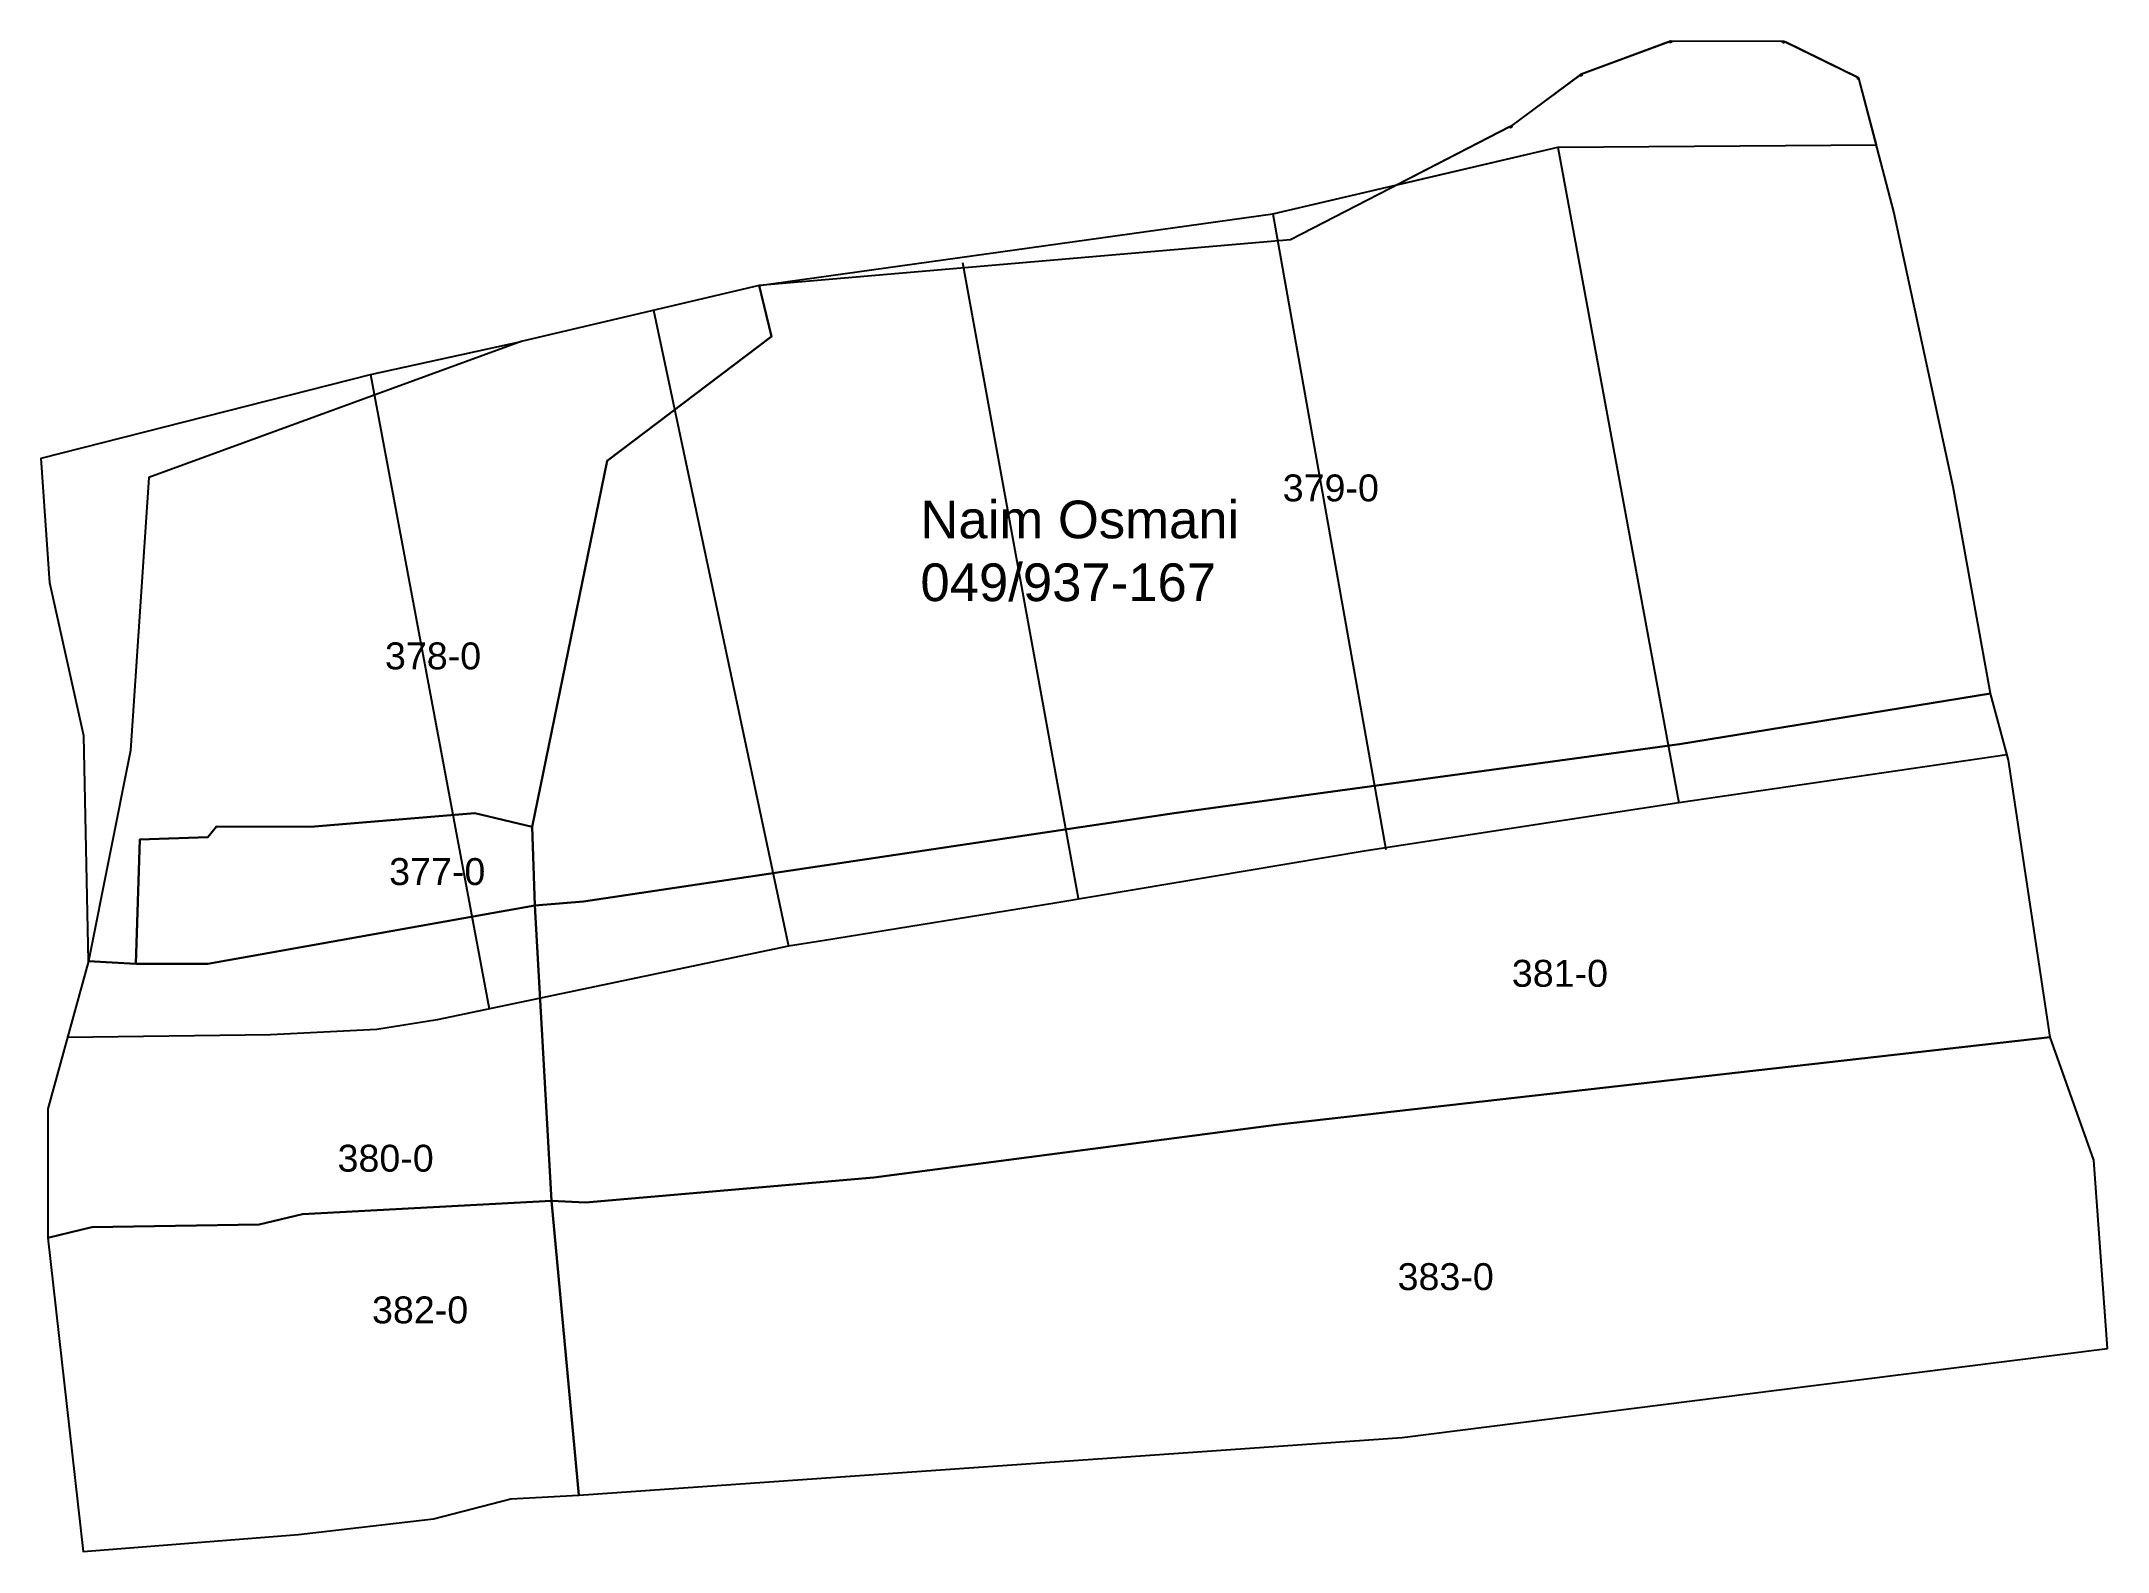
# Model space of a CAD drawing. Header units: metres. Extents: x 7511050 to 7511242, y 4700661 to 4700801.
import ezdxf
from ezdxf.enums import TextEntityAlignment as Align

# ---------------------------------------------------------------- set-up
doc = ezdxf.new("R2010")
doc.units = ezdxf.units.M
for name, color, linetype in [('Gjendja faktike', 1, 'Continuous'), ('TERNE_A10_PAR_PARCEL_TXT', 7, 'Continuous'), ('TERNE_PAR_PARCELGEOM_ILI', 7, 'Continuous')]:
    doc.layers.add(name, color=color, linetype=linetype)
doc.styles.get("Standard").update_dxf_attribs({"font": 'arial.ttf'})

msp = doc.modelspace()

# ---------------------------------------------------------------- linework, layer by layer
at = {"layer": 'Gjendja faktike', "flags": 128}
msp.add_lwpolyline([(7511219.12, 4700797.27, -0.641315), (7511218.97, 4700797.45), (7511212.23, 4700800.75, -0.794939), (7511211.99, 4700800.8), (7511211.87, 4700800.8), (7511201.72, 4700800.81, -0.836493), (7511201.48, 4700800.76), (7511193.35, 4700797.75, -0.089008), (7511193.36, 4700797.71, -0.72365), (7511193.14, 4700797.63), (7511186.84, 4700792.98, -0.160329), (7511186.86, 4700792.91, -0.786542), (7511186.62, 4700792.85), (7511176.2, 4700787.48), (7511191.12, 4700790.97), (7511220.71, 4700791.19)], format="xyb", close=True, dxfattribs=at)
for points, elevation in [([(7511116.96, 4700778.12), (7511164.66, 4700784.78), (7511191.12, 4700790.97), (7511220.71, 4700791.19)], 592.3), ([(7511164.66, 4700784.78), (7511175.15, 4700725.75)], 592.3), ([(7511135.83, 4700780.28), (7511146.59, 4700721.24)], 592.56), ([(7511107.15, 4700775.83), (7511119.68, 4700716.76)], 592.51), ([(7511232.83, 4700734.55), (7511202.37, 4700730.08), (7511192.04, 4700728.5), (7511173.33, 4700725.63), (7511144.42, 4700720.75), (7511123.03, 4700717.31), (7511119.68, 4700716.76), (7511087.05, 4700709.92), (7511081.44, 4700709.04), (7511071.58, 4700708.55), (7511052.72, 4700708.29)], 591.98)]:
    msp.add_lwpolyline(points, dxfattribs=dict(at, elevation=elevation))
for points in [[(7511191.12, 4700790.97), (7511202.37, 4700730.08)], [(7511054.67, 4700715.39), (7511054.25, 4700736.31), (7511051.07, 4700750.53), (7511050.29, 4700762.09), (7511080.87, 4700769.86), (7511094.87, 4700772.94), (7511060.27, 4700760.31), (7511058.58, 4700734.94), (7511054.67, 4700715.39)], [(7511080.87, 4700769.86), (7511091.88, 4700710.95)]]:
    msp.add_lwpolyline(points, dxfattribs=at)
at = {"layer": 'TERNE_PAR_PARCELGEOM_ILI', "linetype": 'Continuous'}
for points in [[(7511231.29, 4700740.25), (7511227.82, 4700759.44), (7511222.33, 4700784.98), (7511219.09, 4700797.39), (7511212.12, 4700800.8), (7511201.6, 4700800.81), (7511193.24, 4700797.71), (7511186.74, 4700792.91), (7511166.29, 4700782.38), (7511116.96, 4700778.12), (7511118.09, 4700773.39), (7511102.84, 4700761.83), (7511095.88, 4700727.86), (7511096.12, 4700720.56), (7511100.64, 4700720.93), (7511155.48, 4700729.12), (7511202.41, 4700735.53), (7511231.29, 4700740.25)], [(7511102.84, 4700761.83), (7511118.09, 4700773.39), (7511116.96, 4700778.12), (7511094.87, 4700772.94), (7511060.27, 4700760.31), (7511058.58, 4700734.94), (7511054.67, 4700715.39), (7511059.07, 4700715.13), (7511059.44, 4700726.69), (7511065.75, 4700726.89), (7511066.55, 4700727.87), (7511075.29, 4700727.84), (7511090.55, 4700729.11), (7511095.88, 4700727.86), (7511102.84, 4700761.83)], [(7511236.84, 4700708.33), (7511232.96, 4700734.04), (7511231.29, 4700740.25), (7511202.41, 4700735.53), (7511155.48, 4700729.12), (7511100.64, 4700720.93), (7511096.12, 4700720.56), (7511097.67, 4700693.12), (7511100.84, 4700692.96), (7511127.6, 4700695.28), (7511164.97, 4700700.17), (7511236.84, 4700708.33)], [(7511096.12, 4700720.56), (7511095.88, 4700727.86), (7511090.55, 4700729.11), (7511075.29, 4700727.84), (7511066.55, 4700727.87), (7511065.75, 4700726.89), (7511059.44, 4700726.69), (7511059.07, 4700715.13), (7511065.75, 4700715.12), (7511096.12, 4700720.56)], [(7511097.67, 4700693.12), (7511096.12, 4700720.56), (7511065.75, 4700715.12), (7511059.07, 4700715.13), (7511054.67, 4700715.39), (7511050.89, 4700701.67), (7511050.89, 4700689.69), (7511055, 4700690.67), (7511070.51, 4700690.92), (7511074.54, 4700691.89), (7511097.67, 4700693.12)], [(7511242.18, 4700679.42), (7511240.91, 4700696.9), (7511236.84, 4700708.33), (7511164.97, 4700700.17), (7511127.6, 4700695.28), (7511100.84, 4700692.96), (7511097.67, 4700693.12), (7511100.2, 4700665.78), (7511176.66, 4700671.14), (7511214.36, 4700675.91), (7511242.18, 4700679.42)], [(7511100.2, 4700665.78), (7511097.67, 4700693.12), (7511074.54, 4700691.89), (7511070.51, 4700690.92), (7511055, 4700690.67), (7511050.89, 4700689.69), (7511054.19, 4700660.54), (7511074.17, 4700662.13), (7511086.71, 4700663.59), (7511093.91, 4700665.44), (7511100.2, 4700665.78)]]:
    msp.add_lwpolyline(points, close=True, dxfattribs=at)

# ---------------------------------------------------------------- texts
at = {"color": 1, "insert": (7511131.93, 4700758.15), "char_height": 3.5, "attachment_point": 1}
msp.add_mtext_dynamic_manual_height_columns('Naim Osmani\\P049/937-167', width=38.6895, gutter_width=14.05, heights=[0], dxfattribs=at)
at = {"layer": 'TERNE_A10_PAR_PARCEL_TXT', "color": 7}
for s, p in [('379-0', (7511170.04, 4700759.33)), ('378-0', (7511086.67, 4700743.73)), ('377-0', (7511087.06, 4700723.7)), ('381-0', (7511191.32, 4700714.25)), ('380-0', (7511082.27, 4700697.08)), ('383-0', (7511180.71, 4700686.08)), ('382-0', (7511085.47, 4700682.99))]:
    msp.add_text(s, height=2.5, dxfattribs=at).set_placement(p, align=Align.MIDDLE_CENTER)

doc.saveas('drawing.dxf')
